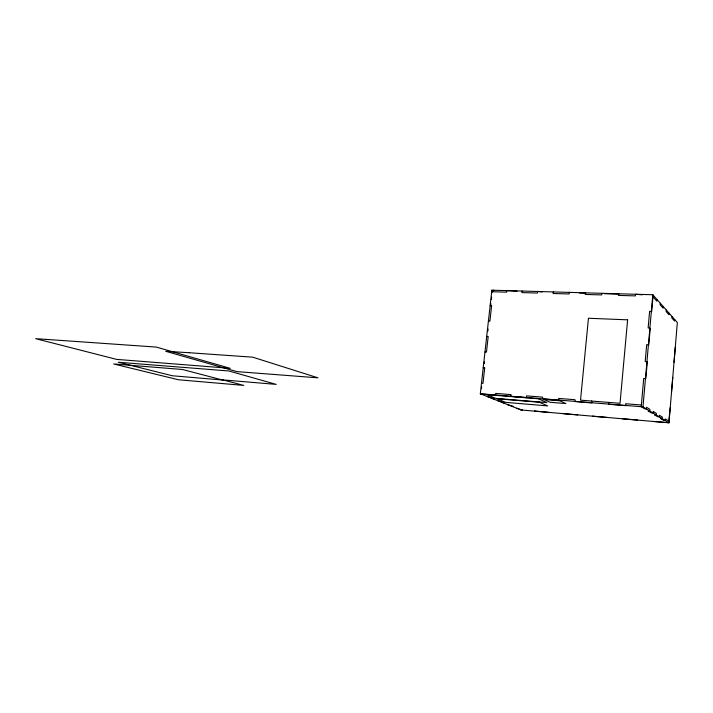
<?xml version="1.0" encoding="UTF-8"?>
<svg xmlns="http://www.w3.org/2000/svg" width="713" height="713" viewBox="0 0 713 713"><rect width="100%" height="100%" fill="white"/><g stroke="black" fill="none" stroke-linecap="round" stroke-linejoin="round"><path stroke-width="1.07" d="M669.142 313.248L669.017 314.789L666.129 311.545L666.263 309.986M671.949 316.429L671.824 317.953L674.56 321.028L674.685 319.522M668.963 422.809L677.35 322.543L652.805 294.745L491.854 290.191L480.312 393.772L521.096 409.984L668.963 422.809L642.983 406.847L480.312 393.772M660.256 303.185L660.113 304.79L663.161 308.212L663.295 306.635M642.983 406.847L652.805 294.745M653.135 295.12L651.682 311.679L649.605 311.269L648.144 327.918L650.229 328.319L648.759 345.039L646.682 344.646L645.203 361.464L647.288 361.847L645.818 378.737L643.714 378.362L641.228 406.704L644.704 408.825L646.433 408.968L646.584 407.283L649.926 409.369L649.784 411.027L648.072 410.884L651.352 412.889L653.046 413.023L653.179 411.392L656.343 413.362L656.21 414.975L654.534 414.832L657.636 416.722L659.284 416.864L659.418 415.269L662.413 417.132L662.279 418.7L660.657 418.567L663.589 420.358L665.202 420.492L665.327 418.941L668.821 421.116M657.119 299.638L656.976 301.26L652.983 296.777M608.519 402.382L608.759 404.28L625.907 405.661L625.684 403.754L641.379 405.002M591.621 401.036L591.879 402.925L575.266 401.588L574.99 399.717L558.627 398.415L558.921 400.269L542.816 398.977L542.513 397.132L526.649 395.867L526.479 397.48L526.969 397.702L511.364 396.446L510.856 396.223L511.025 394.628L495.642 393.398L495.464 394.993L495.99 395.207L480.856 393.986M601.87 293.301L601.719 294.924L585.266 294.442L585.418 292.838L585.836 293.203L579.366 293.016M553.279 291.929L553.11 293.506L569.063 293.97L569.224 292.383L569.66 292.74M481.435 388.745L481.667 386.642M484.225 363.675L484.457 361.589M487.844 331.18L488.093 328.978M490.669 305.859L490.909 303.667M491.373 299.496L491.64 297.107M492.13 292.731L492.371 290.539L491.854 290.191M517.148 291.243L506.863 290.619L506.693 292.161L493.173 291.76L493.343 290.236L493.859 290.583M542.219 291.965L537.566 291.483L537.406 293.052L521.934 292.597L522.103 291.047L522.584 291.403M604.49 293.738L617.841 294.113M642.368 294.817L635.55 294.255L635.408 295.904L618.429 295.405L618.581 293.783L618.955 294.148M490.143 305.529L491.631 305.583L489.92 321.002L488.423 320.93L488.949 321.242M484.965 351.964L486.471 352.053L488.2 336.491L486.703 336.411L487.229 336.705M481.48 383.273L482.986 383.38L484.733 367.676L483.227 367.578L483.762 367.828M487.442 396.606L494.1 398.79L492.63 398.665M497.683 400.679L504.046 402.756L502.603 402.631M223.579 380.091L172.341 375.76L118.287 362.24L228.9 370.974L276.207 384.396L222.857 379.895L243.819 385.412L178.375 379.753L113.652 363.96L182.501 369.486L222.518 380.002M507.406 404.538L513.485 406.517L512.077 406.401M516.64 408.21L522.469 410.1M520.65 409.806L522.032 409.93M534.973 411.187L534.545 411.009L549.046 412.408M563.306 413.647L577.771 414.904M592.441 416.169L607.316 417.462M622.396 418.772L637.698 420.1M653.224 421.445L668.687 422.64L670.238 407.578M671.512 392.417L672.769 377.329M674.026 362.293L675.273 347.329M627.618 319.834L620.025 403.3L580.525 400.153L588.448 318.256L627.618 319.834M45.819 339.361L35.65 338.666L116.629 359.388L230.228 368.336L156.343 347.088L45.819 339.361M189.248 352.73L165.674 351.286L236.814 371.598L318.016 377.837L252.732 357.177L189.248 352.73M538.52 398.808L486.409 394.61L495.838 398.389L546.907 402.587L538.52 398.808M559.972 400.768L543.921 399.476L550.08 402.284L565.881 403.576L559.972 400.768M539.411 402.248L496.685 398.736L505.793 402.39L547.682 405.893L539.411 402.248"/></g></svg>
